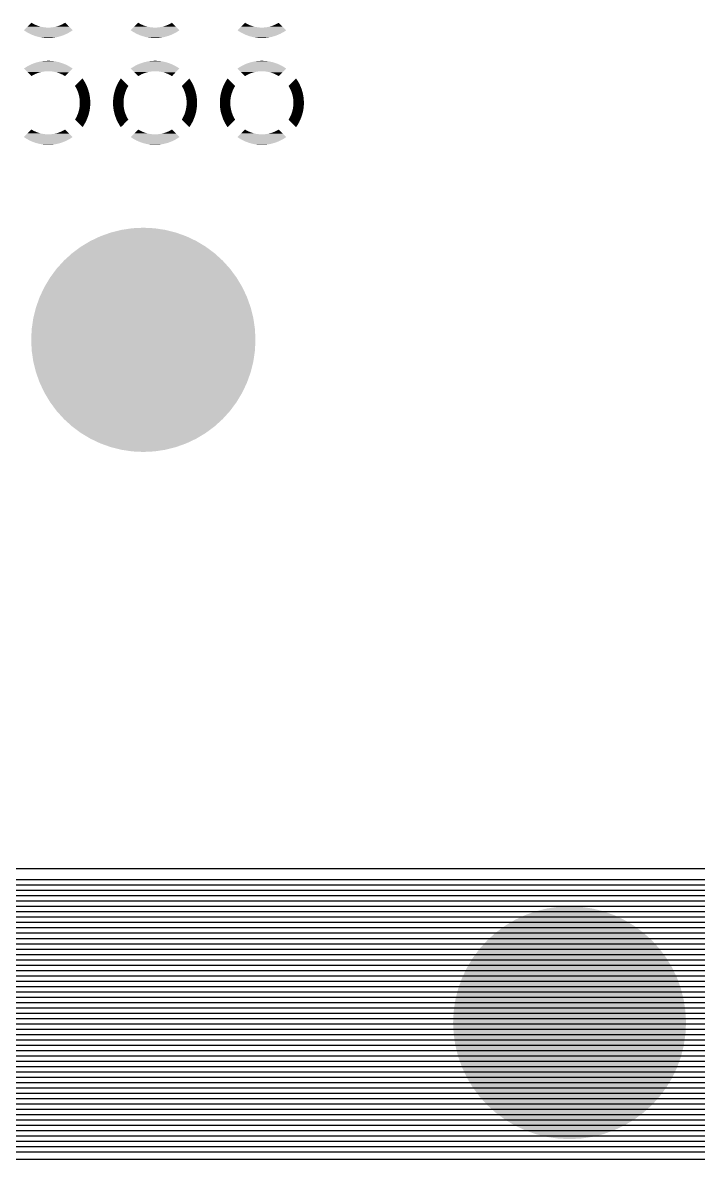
# Model space of a CAD drawing. Extents: x 295 to 953, y 10 to 290.
# Drawn here: x 777.61 to 793.68, y 96 to 123.04 of the extents above; entities that cross this region are included whole.
import ezdxf

# ---------------------------------------------------------------- set-up
doc = ezdxf.new("R2010")
doc.units = 0
doc.header["$LTSCALE"] = 5
doc.header["$MEASUREMENT"] = 0
doc.layers.get('0').update_dxf_attribs({"linetype": 'CONTINUOUS', "lineweight": 25})
doc.layers.add('DV-ABPB-A4_GND', color=1, linetype='CONTINUOUS')

msp = doc.modelspace()

# ---------------------------------------------------------------- linework, layer by layer
for points, const_width in [([(779.147, 115.495, 1), (781.814, 115.495, 1)], 2.667), ([(789.233, 99.251, 1), (792.002, 99.251, 1)], 2.77)]:
    msp.add_lwpolyline(points, format="xyb", close=True, dxfattribs=dict(const_width=const_width))
for points in [[(777.782, 123), (777.8, 123.018), (777.888, 123), (777.853, 123.018)], [(777.8, 123.018), (777.82, 123.038), (777.853, 123.018), (777.82, 123.038)], [(778.565, 123.007), (778.6, 123.026), (778.651, 123.007), (778.632, 123.026)], [(778.6, 123.026), (778.62, 123.038), (778.632, 123.026), (778.62, 123.038)], [(780.322, 123), (780.34, 123.018), (780.428, 123), (780.393, 123.018)], [(780.34, 123.018), (780.36, 123.038), (780.393, 123.018), (780.36, 123.038)], [(781.105, 123.007), (781.14, 123.026), (781.191, 123.007), (781.172, 123.026)], [(781.14, 123.026), (781.16, 123.038), (781.172, 123.026), (781.16, 123.038)], [(782.862, 123), (782.88, 123.018), (782.968, 123), (782.933, 123.018)], [(782.88, 123.018), (782.9, 123.038), (782.933, 123.018), (782.9, 123.038)], [(783.645, 123.007), (783.68, 123.026), (783.731, 123.007), (783.712, 123.026)], [(783.68, 123.026), (783.7, 123.038), (783.712, 123.026), (783.7, 123.038)], [(777.64, 122.859), (777.704, 122.923), (778.799, 122.859), (778.735, 122.923)], [(777.656, 122.848), (777.64, 122.859), (778.783, 122.848), (778.799, 122.859)], [(777.678, 122.833), (777.656, 122.848), (778.761, 122.833), (778.783, 122.848)], [(777.694, 122.823), (777.678, 122.833), (778.746, 122.823), (778.761, 122.833)], [(777.716, 122.81), (777.694, 122.823), (778.723, 122.81), (778.746, 122.823)], [(777.704, 122.923), (777.705, 122.923), (778.228, 122.923), (778.189, 122.923)], [(777.705, 122.923), (777.708, 122.926), (778.189, 122.923), (778.15, 122.926)], [(777.708, 122.926), (777.712, 122.931), (778.15, 122.926), (778.111, 122.931)], [(777.712, 122.931), (777.719, 122.937), (778.111, 122.931), (778.072, 122.937)], [(777.733, 122.801), (777.716, 122.81), (778.707, 122.801), (778.723, 122.81)], [(777.719, 122.937), (777.728, 122.946), (778.072, 122.937), (778.034, 122.946)], [(777.728, 122.946), (777.738, 122.957), (778.034, 122.946), (777.997, 122.957)], [(777.756, 122.788), (777.733, 122.801), (778.683, 122.788), (778.707, 122.801)], [(777.738, 122.957), (777.751, 122.969), (777.997, 122.957), (777.96, 122.969)], [(777.751, 122.969), (777.765, 122.984), (777.96, 122.969), (777.923, 122.984)], [(777.773, 122.779), (777.756, 122.788), (778.667, 122.779), (778.683, 122.788)], [(777.765, 122.984), (777.782, 123), (777.923, 122.984), (777.888, 123)], [(777.796, 122.768), (777.773, 122.779), (778.643, 122.768), (778.667, 122.779)], [(777.814, 122.76), (777.796, 122.768), (778.626, 122.76), (778.643, 122.768)], [(777.837, 122.75), (777.814, 122.76), (778.602, 122.75), (778.626, 122.76)], [(777.855, 122.743), (777.837, 122.75), (778.585, 122.743), (778.602, 122.75)], [(777.879, 122.734), (777.855, 122.743), (778.559, 122.734), (778.585, 122.743)], [(778.228, 122.923), (778.267, 122.924), (778.735, 122.923), (778.734, 122.924)], [(778.267, 122.924), (778.305, 122.928), (778.734, 122.924), (778.73, 122.928)], [(778.305, 122.928), (778.344, 122.933), (778.73, 122.928), (778.725, 122.933)], [(778.344, 122.933), (778.382, 122.941), (778.725, 122.933), (778.717, 122.941)], [(778.382, 122.941), (778.42, 122.95), (778.717, 122.941), (778.708, 122.95)], [(778.42, 122.95), (778.458, 122.961), (778.708, 122.95), (778.696, 122.961)], [(778.458, 122.961), (778.494, 122.975), (778.696, 122.961), (778.683, 122.975)], [(778.494, 122.975), (778.53, 122.99), (778.683, 122.975), (778.668, 122.99)], [(778.53, 122.99), (778.565, 123.007), (778.668, 122.99), (778.651, 123.007)], [(780.18, 122.859), (780.244, 122.923), (781.339, 122.859), (781.275, 122.923)], [(780.196, 122.848), (780.18, 122.859), (781.323, 122.848), (781.339, 122.859)], [(780.218, 122.833), (780.196, 122.848), (781.301, 122.833), (781.323, 122.848)], [(780.234, 122.823), (780.218, 122.833), (781.286, 122.823), (781.301, 122.833)], [(780.256, 122.81), (780.234, 122.823), (781.263, 122.81), (781.286, 122.823)], [(780.244, 122.923), (780.245, 122.923), (780.768, 122.923), (780.729, 122.923)], [(780.245, 122.923), (780.248, 122.926), (780.729, 122.923), (780.69, 122.926)], [(780.248, 122.926), (780.252, 122.931), (780.69, 122.926), (780.651, 122.931)], [(780.252, 122.931), (780.259, 122.937), (780.651, 122.931), (780.612, 122.937)], [(780.273, 122.801), (780.256, 122.81), (781.247, 122.801), (781.263, 122.81)], [(780.259, 122.937), (780.268, 122.946), (780.612, 122.937), (780.574, 122.946)], [(780.268, 122.946), (780.278, 122.957), (780.574, 122.946), (780.537, 122.957)], [(780.296, 122.788), (780.273, 122.801), (781.223, 122.788), (781.247, 122.801)], [(780.278, 122.957), (780.291, 122.969), (780.537, 122.957), (780.5, 122.969)], [(780.291, 122.969), (780.305, 122.984), (780.5, 122.969), (780.463, 122.984)], [(780.313, 122.779), (780.296, 122.788), (781.207, 122.779), (781.223, 122.788)], [(780.305, 122.984), (780.322, 123), (780.463, 122.984), (780.428, 123)], [(780.336, 122.768), (780.313, 122.779), (781.183, 122.768), (781.207, 122.779)], [(780.354, 122.76), (780.336, 122.768), (781.166, 122.76), (781.183, 122.768)], [(780.377, 122.75), (780.354, 122.76), (781.142, 122.75), (781.166, 122.76)], [(780.395, 122.743), (780.377, 122.75), (781.125, 122.743), (781.142, 122.75)], [(780.419, 122.734), (780.395, 122.743), (781.099, 122.734), (781.125, 122.743)], [(780.768, 122.923), (780.807, 122.924), (781.275, 122.923), (781.274, 122.924)], [(780.807, 122.924), (780.845, 122.928), (781.274, 122.924), (781.27, 122.928)], [(780.845, 122.928), (780.884, 122.933), (781.27, 122.928), (781.265, 122.933)], [(780.884, 122.933), (780.922, 122.941), (781.265, 122.933), (781.257, 122.941)], [(780.922, 122.941), (780.96, 122.95), (781.257, 122.941), (781.248, 122.95)], [(780.96, 122.95), (780.998, 122.961), (781.248, 122.95), (781.236, 122.961)], [(780.998, 122.961), (781.034, 122.975), (781.236, 122.961), (781.223, 122.975)], [(781.034, 122.975), (781.07, 122.99), (781.223, 122.975), (781.208, 122.99)], [(781.07, 122.99), (781.105, 123.007), (781.208, 122.99), (781.191, 123.007)], [(782.72, 122.859), (782.784, 122.923), (783.879, 122.859), (783.815, 122.923)], [(782.736, 122.848), (782.72, 122.859), (783.863, 122.848), (783.879, 122.859)], [(782.758, 122.833), (782.736, 122.848), (783.841, 122.833), (783.863, 122.848)], [(782.774, 122.823), (782.758, 122.833), (783.826, 122.823), (783.841, 122.833)], [(782.796, 122.81), (782.774, 122.823), (783.803, 122.81), (783.826, 122.823)], [(782.784, 122.923), (782.785, 122.923), (783.308, 122.923), (783.269, 122.923)], [(782.785, 122.923), (782.788, 122.926), (783.269, 122.923), (783.23, 122.926)], [(782.788, 122.926), (782.792, 122.931), (783.23, 122.926), (783.191, 122.931)], [(782.792, 122.931), (782.799, 122.937), (783.191, 122.931), (783.152, 122.937)], [(782.813, 122.801), (782.796, 122.81), (783.787, 122.801), (783.803, 122.81)], [(782.799, 122.937), (782.808, 122.946), (783.152, 122.937), (783.114, 122.946)], [(782.808, 122.946), (782.818, 122.957), (783.114, 122.946), (783.077, 122.957)], [(782.836, 122.788), (782.813, 122.801), (783.763, 122.788), (783.787, 122.801)], [(782.818, 122.957), (782.831, 122.969), (783.077, 122.957), (783.04, 122.969)], [(782.831, 122.969), (782.845, 122.984), (783.04, 122.969), (783.003, 122.984)], [(782.853, 122.779), (782.836, 122.788), (783.747, 122.779), (783.763, 122.788)], [(782.845, 122.984), (782.862, 123), (783.003, 122.984), (782.968, 123)], [(782.876, 122.768), (782.853, 122.779), (783.723, 122.768), (783.747, 122.779)], [(782.894, 122.76), (782.876, 122.768), (783.706, 122.76), (783.723, 122.768)], [(782.917, 122.75), (782.894, 122.76), (783.682, 122.75), (783.706, 122.76)], [(782.935, 122.743), (782.917, 122.75), (783.665, 122.743), (783.682, 122.75)], [(782.959, 122.734), (782.935, 122.743), (783.639, 122.734), (783.665, 122.743)], [(783.308, 122.923), (783.347, 122.924), (783.815, 122.923), (783.814, 122.924)], [(783.347, 122.924), (783.385, 122.928), (783.814, 122.924), (783.81, 122.928)], [(783.385, 122.928), (783.424, 122.933), (783.81, 122.928), (783.805, 122.933)], [(783.424, 122.933), (783.462, 122.941), (783.805, 122.933), (783.797, 122.941)], [(783.462, 122.941), (783.5, 122.95), (783.797, 122.941), (783.788, 122.95)], [(783.5, 122.95), (783.538, 122.961), (783.788, 122.95), (783.776, 122.961)], [(783.538, 122.961), (783.574, 122.975), (783.776, 122.961), (783.763, 122.975)], [(783.574, 122.975), (783.61, 122.99), (783.763, 122.975), (783.748, 122.99)], [(783.61, 122.99), (783.645, 123.007), (783.748, 122.99), (783.731, 123.007)], [(777.898, 122.727), (777.879, 122.734), (778.542, 122.727), (778.559, 122.734)], [(777.922, 122.719), (777.898, 122.727), (778.517, 122.719), (778.542, 122.727)], [(777.941, 122.714), (777.922, 122.719), (778.499, 122.714), (778.517, 122.719)], [(777.965, 122.707), (777.941, 122.714), (778.473, 122.707), (778.499, 122.714)], [(777.985, 122.702), (777.965, 122.707), (778.456, 122.702), (778.473, 122.707)], [(778.009, 122.696), (777.985, 122.702), (778.429, 122.696), (778.456, 122.702)], [(778.029, 122.692), (778.009, 122.696), (778.412, 122.692), (778.429, 122.696)], [(778.053, 122.688), (778.029, 122.692), (778.385, 122.688), (778.412, 122.692)], [(778.074, 122.685), (778.053, 122.688), (778.367, 122.685), (778.385, 122.688)], [(778.098, 122.681), (778.074, 122.685), (778.34, 122.681), (778.367, 122.685)], [(778.119, 122.679), (778.098, 122.681), (778.323, 122.679), (778.34, 122.681)], [(778.143, 122.677), (778.119, 122.679), (778.294, 122.677), (778.323, 122.679)], [(778.166, 122.676), (778.143, 122.677), (778.278, 122.676), (778.294, 122.677)], [(778.188, 122.674), (778.166, 122.676), (778.245, 122.674), (778.278, 122.676)], [(778.233, 122.674), (778.188, 122.674), (778.233, 122.674), (778.245, 122.674)], [(780.438, 122.727), (780.419, 122.734), (781.082, 122.727), (781.099, 122.734)], [(780.462, 122.719), (780.438, 122.727), (781.057, 122.719), (781.082, 122.727)], [(780.481, 122.714), (780.462, 122.719), (781.039, 122.714), (781.057, 122.719)], [(780.505, 122.707), (780.481, 122.714), (781.013, 122.707), (781.039, 122.714)], [(780.525, 122.702), (780.505, 122.707), (780.996, 122.702), (781.013, 122.707)], [(780.549, 122.696), (780.525, 122.702), (780.969, 122.696), (780.996, 122.702)], [(780.569, 122.692), (780.549, 122.696), (780.952, 122.692), (780.969, 122.696)], [(780.593, 122.688), (780.569, 122.692), (780.925, 122.688), (780.952, 122.692)], [(780.614, 122.685), (780.593, 122.688), (780.907, 122.685), (780.925, 122.688)], [(780.638, 122.681), (780.614, 122.685), (780.88, 122.681), (780.907, 122.685)], [(780.659, 122.679), (780.638, 122.681), (780.863, 122.679), (780.88, 122.681)], [(780.683, 122.677), (780.659, 122.679), (780.834, 122.677), (780.863, 122.679)], [(780.706, 122.676), (780.683, 122.677), (780.818, 122.676), (780.834, 122.677)], [(780.728, 122.674), (780.706, 122.676), (780.785, 122.674), (780.818, 122.676)], [(780.773, 122.674), (780.728, 122.674), (780.773, 122.674), (780.785, 122.674)], [(782.978, 122.727), (782.959, 122.734), (783.622, 122.727), (783.639, 122.734)], [(783.002, 122.719), (782.978, 122.727), (783.597, 122.719), (783.622, 122.727)], [(783.021, 122.714), (783.002, 122.719), (783.579, 122.714), (783.597, 122.719)], [(783.045, 122.707), (783.021, 122.714), (783.553, 122.707), (783.579, 122.714)], [(783.065, 122.702), (783.045, 122.707), (783.536, 122.702), (783.553, 122.707)], [(783.089, 122.696), (783.065, 122.702), (783.509, 122.696), (783.536, 122.702)], [(783.109, 122.692), (783.089, 122.696), (783.492, 122.692), (783.509, 122.696)], [(783.133, 122.688), (783.109, 122.692), (783.465, 122.688), (783.492, 122.692)], [(783.154, 122.685), (783.133, 122.688), (783.447, 122.685), (783.465, 122.688)], [(783.178, 122.681), (783.154, 122.685), (783.42, 122.681), (783.447, 122.685)], [(783.199, 122.679), (783.178, 122.681), (783.403, 122.679), (783.42, 122.681)], [(783.223, 122.677), (783.199, 122.679), (783.374, 122.677), (783.403, 122.679)], [(783.246, 122.676), (783.223, 122.677), (783.358, 122.676), (783.374, 122.677)], [(783.268, 122.674), (783.246, 122.676), (783.325, 122.674), (783.358, 122.676)], [(783.313, 122.674), (783.268, 122.674), (783.313, 122.674), (783.325, 122.674)], [(777.64, 121.948), (777.656, 121.959), (778.799, 121.948), (778.783, 121.959)], [(777.704, 121.884), (777.64, 121.948), (778.735, 121.884), (778.799, 121.948)], [(777.656, 121.959), (777.678, 121.973), (778.783, 121.959), (778.762, 121.973)], [(777.678, 121.973), (777.694, 121.983), (778.762, 121.973), (778.745, 121.983)], [(777.694, 121.983), (777.717, 121.997), (778.745, 121.983), (778.723, 121.997)], [(777.717, 121.997), (777.733, 122.006), (778.723, 121.997), (778.706, 122.006)], [(777.733, 122.006), (777.756, 122.019), (778.706, 122.006), (778.684, 122.019)], [(777.756, 122.019), (777.772, 122.027), (778.684, 122.019), (778.666, 122.027)], [(777.772, 122.027), (777.797, 122.039), (778.666, 122.027), (778.643, 122.039)], [(777.797, 122.039), (777.813, 122.046), (778.643, 122.039), (778.626, 122.046)], [(777.813, 122.046), (777.838, 122.057), (778.626, 122.046), (778.602, 122.057)], [(777.838, 122.057), (777.855, 122.064), (778.602, 122.057), (778.584, 122.064)], [(777.855, 122.064), (777.88, 122.073), (778.584, 122.064), (778.56, 122.073)], [(777.88, 122.073), (777.897, 122.079), (778.56, 122.073), (778.542, 122.079)], [(777.897, 122.079), (777.923, 122.087), (778.542, 122.079), (778.517, 122.087)], [(777.923, 122.087), (777.94, 122.093), (778.517, 122.087), (778.499, 122.093)], [(777.94, 122.093), (777.966, 122.1), (778.499, 122.093), (778.474, 122.1)], [(777.966, 122.1), (777.984, 122.104), (778.474, 122.1), (778.455, 122.104)], [(777.984, 122.104), (778.01, 122.11), (778.455, 122.104), (778.43, 122.11)], [(778.01, 122.11), (778.028, 122.114), (778.43, 122.11), (778.411, 122.114)], [(778.028, 122.114), (778.055, 122.119), (778.411, 122.114), (778.386, 122.119)], [(778.055, 122.119), (778.072, 122.122), (778.386, 122.119), (778.366, 122.122)], [(778.072, 122.122), (778.1, 122.125), (778.366, 122.122), (778.342, 122.125)], [(778.1, 122.125), (778.117, 122.127), (778.342, 122.125), (778.32, 122.127)], [(778.117, 122.127), (778.146, 122.13), (778.32, 122.127), (778.297, 122.13)], [(778.146, 122.13), (778.162, 122.131), (778.297, 122.13), (778.273, 122.131)], [(778.162, 122.131), (778.195, 122.132), (778.273, 122.131), (778.252, 122.132)], [(778.195, 122.132), (778.207, 122.133), (778.252, 122.132), (778.207, 122.133)], [(780.18, 121.948), (780.196, 121.959), (781.339, 121.948), (781.323, 121.959)], [(780.244, 121.884), (780.18, 121.948), (781.275, 121.884), (781.339, 121.948)], [(780.196, 121.959), (780.218, 121.973), (781.323, 121.959), (781.302, 121.973)], [(780.218, 121.973), (780.234, 121.983), (781.302, 121.973), (781.285, 121.983)], [(780.234, 121.983), (780.257, 121.997), (781.285, 121.983), (781.263, 121.997)], [(780.257, 121.997), (780.273, 122.006), (781.263, 121.997), (781.246, 122.006)], [(780.273, 122.006), (780.296, 122.019), (781.246, 122.006), (781.224, 122.019)], [(780.296, 122.019), (780.312, 122.027), (781.224, 122.019), (781.206, 122.027)], [(780.312, 122.027), (780.337, 122.039), (781.206, 122.027), (781.183, 122.039)], [(780.337, 122.039), (780.353, 122.046), (781.183, 122.039), (781.166, 122.046)], [(780.353, 122.046), (780.378, 122.057), (781.166, 122.046), (781.142, 122.057)], [(780.378, 122.057), (780.395, 122.064), (781.142, 122.057), (781.124, 122.064)], [(780.395, 122.064), (780.42, 122.073), (781.124, 122.064), (781.1, 122.073)], [(780.42, 122.073), (780.437, 122.079), (781.1, 122.073), (781.082, 122.079)], [(780.437, 122.079), (780.463, 122.087), (781.082, 122.079), (781.057, 122.087)], [(780.463, 122.087), (780.48, 122.093), (781.057, 122.087), (781.039, 122.093)], [(780.48, 122.093), (780.506, 122.1), (781.039, 122.093), (781.014, 122.1)], [(780.506, 122.1), (780.524, 122.104), (781.014, 122.1), (780.995, 122.104)], [(780.524, 122.104), (780.55, 122.11), (780.995, 122.104), (780.97, 122.11)], [(780.55, 122.11), (780.568, 122.114), (780.97, 122.11), (780.951, 122.114)], [(780.568, 122.114), (780.595, 122.119), (780.951, 122.114), (780.926, 122.119)], [(780.595, 122.119), (780.612, 122.122), (780.926, 122.119), (780.906, 122.122)], [(780.612, 122.122), (780.64, 122.125), (780.906, 122.122), (780.882, 122.125)], [(780.64, 122.125), (780.657, 122.127), (780.882, 122.125), (780.86, 122.127)], [(780.657, 122.127), (780.686, 122.13), (780.86, 122.127), (780.837, 122.13)], [(780.686, 122.13), (780.702, 122.131), (780.837, 122.13), (780.813, 122.131)], [(780.702, 122.131), (780.735, 122.132), (780.813, 122.131), (780.792, 122.132)], [(780.735, 122.132), (780.747, 122.133), (780.792, 122.132), (780.747, 122.133)], [(782.72, 121.948), (782.736, 121.959), (783.879, 121.948), (783.863, 121.959)], [(782.784, 121.884), (782.72, 121.948), (783.815, 121.884), (783.879, 121.948)], [(782.736, 121.959), (782.758, 121.973), (783.863, 121.959), (783.842, 121.973)], [(782.758, 121.973), (782.774, 121.983), (783.842, 121.973), (783.825, 121.983)], [(782.774, 121.983), (782.797, 121.997), (783.825, 121.983), (783.803, 121.997)], [(782.797, 121.997), (782.813, 122.006), (783.803, 121.997), (783.786, 122.006)], [(782.813, 122.006), (782.836, 122.019), (783.786, 122.006), (783.764, 122.019)], [(782.836, 122.019), (782.852, 122.027), (783.764, 122.019), (783.746, 122.027)], [(782.852, 122.027), (782.877, 122.039), (783.746, 122.027), (783.723, 122.039)], [(782.877, 122.039), (782.893, 122.046), (783.723, 122.039), (783.706, 122.046)], [(782.893, 122.046), (782.918, 122.057), (783.706, 122.046), (783.682, 122.057)], [(782.918, 122.057), (782.935, 122.064), (783.682, 122.057), (783.664, 122.064)], [(782.935, 122.064), (782.96, 122.073), (783.664, 122.064), (783.64, 122.073)], [(782.96, 122.073), (782.977, 122.079), (783.64, 122.073), (783.622, 122.079)], [(782.977, 122.079), (783.003, 122.087), (783.622, 122.079), (783.597, 122.087)], [(783.003, 122.087), (783.02, 122.093), (783.597, 122.087), (783.579, 122.093)], [(783.02, 122.093), (783.046, 122.1), (783.579, 122.093), (783.554, 122.1)], [(783.046, 122.1), (783.064, 122.104), (783.554, 122.1), (783.535, 122.104)], [(783.064, 122.104), (783.09, 122.11), (783.535, 122.104), (783.51, 122.11)], [(783.09, 122.11), (783.108, 122.114), (783.51, 122.11), (783.491, 122.114)], [(783.108, 122.114), (783.135, 122.119), (783.491, 122.114), (783.466, 122.119)], [(783.135, 122.119), (783.152, 122.122), (783.466, 122.119), (783.446, 122.122)], [(783.152, 122.122), (783.18, 122.125), (783.446, 122.122), (783.422, 122.125)], [(783.18, 122.125), (783.197, 122.127), (783.422, 122.125), (783.4, 122.127)], [(783.197, 122.127), (783.226, 122.13), (783.4, 122.127), (783.377, 122.13)], [(783.226, 122.13), (783.242, 122.131), (783.377, 122.13), (783.353, 122.131)], [(783.242, 122.131), (783.275, 122.132), (783.353, 122.131), (783.332, 122.132)], [(783.275, 122.132), (783.287, 122.133), (783.332, 122.132), (783.287, 122.133)], [(777.706, 121.882), (777.704, 121.884), (778.173, 121.882), (778.212, 121.884)], [(777.709, 121.879), (777.706, 121.882), (778.134, 121.879), (778.173, 121.882)], [(777.715, 121.873), (777.709, 121.879), (778.095, 121.873), (778.134, 121.879)], [(777.722, 121.866), (777.715, 121.873), (778.057, 121.866), (778.095, 121.873)], [(777.732, 121.857), (777.722, 121.866), (778.019, 121.857), (778.057, 121.866)], [(777.743, 121.845), (777.732, 121.857), (777.982, 121.845), (778.019, 121.857)], [(777.756, 121.832), (777.743, 121.845), (777.945, 121.832), (777.982, 121.845)], [(777.772, 121.817), (777.756, 121.832), (777.909, 121.817), (777.945, 121.832)], [(777.789, 121.799), (777.772, 121.817), (777.874, 121.799), (777.909, 121.817)], [(777.808, 121.781), (777.789, 121.799), (777.84, 121.781), (777.874, 121.799)], [(777.82, 121.768), (777.808, 121.781), (777.82, 121.768), (777.84, 121.781)], [(778.251, 121.883), (778.212, 121.884), (778.734, 121.883), (778.735, 121.884)], [(778.29, 121.881), (778.251, 121.883), (778.732, 121.881), (778.734, 121.883)], [(778.329, 121.876), (778.29, 121.881), (778.727, 121.876), (778.732, 121.881)], [(778.367, 121.869), (778.329, 121.876), (778.72, 121.869), (778.727, 121.876)], [(778.405, 121.861), (778.367, 121.869), (778.712, 121.861), (778.72, 121.869)], [(778.443, 121.85), (778.405, 121.861), (778.701, 121.85), (778.712, 121.861)], [(778.48, 121.837), (778.443, 121.85), (778.689, 121.837), (778.701, 121.85)], [(778.516, 121.823), (778.48, 121.837), (778.674, 121.823), (778.689, 121.837)], [(778.551, 121.807), (778.516, 121.823), (778.658, 121.807), (778.674, 121.823)], [(778.586, 121.788), (778.551, 121.807), (778.64, 121.788), (778.658, 121.807)], [(778.62, 121.768), (778.586, 121.788), (778.62, 121.768), (778.64, 121.788)], [(778.97, 121.648), (779.008, 121.686), (779.076, 121.648), (779.052, 121.686)], [(779.008, 121.686), (779.034, 121.713), (779.052, 121.686), (779.034, 121.713)], [(779.896, 121.637), (779.92, 121.675), (780.021, 121.637), (779.982, 121.675)], [(779.92, 121.675), (779.945, 121.713), (779.982, 121.675), (779.945, 121.713)], [(780.246, 121.882), (780.244, 121.884), (780.713, 121.882), (780.752, 121.884)], [(780.249, 121.879), (780.246, 121.882), (780.674, 121.879), (780.713, 121.882)], [(780.255, 121.873), (780.249, 121.879), (780.635, 121.873), (780.674, 121.879)], [(780.262, 121.866), (780.255, 121.873), (780.597, 121.866), (780.635, 121.873)], [(780.272, 121.857), (780.262, 121.866), (780.559, 121.857), (780.597, 121.866)], [(780.283, 121.845), (780.272, 121.857), (780.522, 121.845), (780.559, 121.857)], [(780.296, 121.832), (780.283, 121.845), (780.485, 121.832), (780.522, 121.845)], [(780.312, 121.817), (780.296, 121.832), (780.449, 121.817), (780.485, 121.832)], [(780.329, 121.799), (780.312, 121.817), (780.414, 121.799), (780.449, 121.817)], [(780.348, 121.781), (780.329, 121.799), (780.38, 121.781), (780.414, 121.799)], [(780.36, 121.768), (780.348, 121.781), (780.36, 121.768), (780.38, 121.781)], [(780.791, 121.883), (780.752, 121.884), (781.274, 121.883), (781.275, 121.884)], [(780.83, 121.881), (780.791, 121.883), (781.272, 121.881), (781.274, 121.883)], [(780.869, 121.876), (780.83, 121.881), (781.267, 121.876), (781.272, 121.881)], [(780.907, 121.869), (780.869, 121.876), (781.26, 121.869), (781.267, 121.876)], [(780.945, 121.861), (780.907, 121.869), (781.252, 121.861), (781.26, 121.869)], [(780.983, 121.85), (780.945, 121.861), (781.241, 121.85), (781.252, 121.861)], [(781.02, 121.837), (780.983, 121.85), (781.229, 121.837), (781.241, 121.85)], [(781.056, 121.823), (781.02, 121.837), (781.214, 121.823), (781.229, 121.837)], [(781.091, 121.807), (781.056, 121.823), (781.198, 121.807), (781.214, 121.823)], [(781.126, 121.788), (781.091, 121.807), (781.18, 121.788), (781.198, 121.807)], [(781.16, 121.768), (781.126, 121.788), (781.16, 121.768), (781.18, 121.788)], [(781.51, 121.648), (781.548, 121.686), (781.616, 121.648), (781.592, 121.686)], [(781.548, 121.686), (781.574, 121.713), (781.592, 121.686), (781.574, 121.713)], [(782.436, 121.637), (782.46, 121.675), (782.561, 121.637), (782.522, 121.675)], [(782.46, 121.675), (782.485, 121.713), (782.522, 121.675), (782.485, 121.713)], [(782.786, 121.882), (782.784, 121.884), (783.253, 121.882), (783.292, 121.884)], [(782.789, 121.879), (782.786, 121.882), (783.214, 121.879), (783.253, 121.882)], [(782.795, 121.873), (782.789, 121.879), (783.175, 121.873), (783.214, 121.879)], [(782.802, 121.866), (782.795, 121.873), (783.137, 121.866), (783.175, 121.873)], [(782.812, 121.857), (782.802, 121.866), (783.099, 121.857), (783.137, 121.866)], [(782.823, 121.845), (782.812, 121.857), (783.062, 121.845), (783.099, 121.857)], [(782.836, 121.832), (782.823, 121.845), (783.025, 121.832), (783.062, 121.845)], [(782.852, 121.817), (782.836, 121.832), (782.989, 121.817), (783.025, 121.832)], [(782.869, 121.799), (782.852, 121.817), (782.954, 121.799), (782.989, 121.817)], [(782.888, 121.781), (782.869, 121.799), (782.92, 121.781), (782.954, 121.799)], [(782.9, 121.768), (782.888, 121.781), (782.9, 121.768), (782.92, 121.781)], [(783.331, 121.883), (783.292, 121.884), (783.814, 121.883), (783.815, 121.884)], [(783.37, 121.881), (783.331, 121.883), (783.812, 121.881), (783.814, 121.883)], [(783.409, 121.876), (783.37, 121.881), (783.807, 121.876), (783.812, 121.881)], [(783.447, 121.869), (783.409, 121.876), (783.8, 121.869), (783.807, 121.876)], [(783.485, 121.861), (783.447, 121.869), (783.792, 121.861), (783.8, 121.869)], [(783.523, 121.85), (783.485, 121.861), (783.781, 121.85), (783.792, 121.861)], [(783.56, 121.837), (783.523, 121.85), (783.769, 121.837), (783.781, 121.85)], [(783.596, 121.823), (783.56, 121.837), (783.754, 121.823), (783.769, 121.837)], [(783.631, 121.807), (783.596, 121.823), (783.738, 121.807), (783.754, 121.823)], [(783.666, 121.788), (783.631, 121.807), (783.72, 121.788), (783.738, 121.807)], [(783.7, 121.768), (783.666, 121.788), (783.7, 121.768), (783.72, 121.788)], [(784.05, 121.648), (784.088, 121.686), (784.156, 121.648), (784.132, 121.686)], [(784.088, 121.686), (784.114, 121.713), (784.132, 121.686), (784.114, 121.713)], [(778.855, 121.533), (778.891, 121.569), (779.136, 121.533), (779.119, 121.569)], [(778.858, 121.528), (778.855, 121.533), (779.138, 121.528), (779.136, 121.533)], [(778.871, 121.506), (778.858, 121.528), (779.147, 121.506), (779.138, 121.528)], [(778.882, 121.486), (778.871, 121.506), (779.155, 121.486), (779.147, 121.506)], [(778.889, 121.472), (778.882, 121.486), (779.16, 121.472), (779.155, 121.486)], [(778.903, 121.444), (778.889, 121.472), (779.17, 121.444), (779.16, 121.472)], [(778.891, 121.569), (778.931, 121.609), (779.119, 121.569), (779.099, 121.609)], [(778.906, 121.437), (778.903, 121.444), (779.172, 121.437), (779.17, 121.444)], [(778.921, 121.401), (778.906, 121.437), (779.183, 121.401), (779.172, 121.437)], [(778.921, 121.4), (778.921, 121.401), (779.183, 121.4), (779.183, 121.401)], [(778.934, 121.364), (778.921, 121.4), (779.192, 121.364), (779.183, 121.4)], [(778.931, 121.609), (778.97, 121.648), (779.099, 121.609), (779.076, 121.648)], [(779.793, 121.388), (779.795, 121.393), (780.054, 121.388), (780.056, 121.393)], [(779.795, 121.393), (779.805, 121.43), (780.056, 121.393), (780.07, 121.43)], [(779.805, 121.43), (779.806, 121.431), (780.07, 121.43), (780.071, 121.431)], [(779.806, 121.431), (779.817, 121.465), (780.071, 121.431), (780.086, 121.465)], [(779.817, 121.465), (779.82, 121.474), (780.086, 121.465), (780.091, 121.474)], [(779.82, 121.474), (779.83, 121.5), (780.091, 121.474), (780.105, 121.5)], [(779.83, 121.5), (779.836, 121.516), (780.105, 121.5), (780.114, 121.516)], [(779.836, 121.516), (779.844, 121.533), (780.114, 121.516), (780.125, 121.533)], [(779.844, 121.533), (779.854, 121.557), (780.125, 121.533), (780.101, 121.557)], [(779.854, 121.557), (779.874, 121.597), (780.101, 121.557), (780.06, 121.597)], [(779.874, 121.597), (779.896, 121.637), (780.06, 121.597), (780.021, 121.637)], [(781.395, 121.533), (781.431, 121.569), (781.676, 121.533), (781.659, 121.569)], [(781.398, 121.528), (781.395, 121.533), (781.678, 121.528), (781.676, 121.533)], [(781.411, 121.506), (781.398, 121.528), (781.687, 121.506), (781.678, 121.528)], [(781.422, 121.486), (781.411, 121.506), (781.695, 121.486), (781.687, 121.506)], [(781.429, 121.472), (781.422, 121.486), (781.7, 121.472), (781.695, 121.486)], [(781.443, 121.444), (781.429, 121.472), (781.71, 121.444), (781.7, 121.472)], [(781.431, 121.569), (781.471, 121.609), (781.659, 121.569), (781.639, 121.609)], [(781.446, 121.437), (781.443, 121.444), (781.712, 121.437), (781.71, 121.444)], [(781.461, 121.401), (781.446, 121.437), (781.723, 121.401), (781.712, 121.437)], [(781.461, 121.4), (781.461, 121.401), (781.723, 121.4), (781.723, 121.401)], [(781.474, 121.364), (781.461, 121.4), (781.732, 121.364), (781.723, 121.4)], [(781.471, 121.609), (781.51, 121.648), (781.639, 121.609), (781.616, 121.648)], [(782.333, 121.388), (782.335, 121.393), (782.594, 121.388), (782.596, 121.393)], [(782.335, 121.393), (782.345, 121.43), (782.596, 121.393), (782.61, 121.43)], [(782.345, 121.43), (782.346, 121.431), (782.61, 121.43), (782.611, 121.431)], [(782.346, 121.431), (782.357, 121.465), (782.611, 121.431), (782.626, 121.465)], [(782.357, 121.465), (782.36, 121.474), (782.626, 121.465), (782.631, 121.474)], [(782.36, 121.474), (782.37, 121.5), (782.631, 121.474), (782.645, 121.5)], [(782.37, 121.5), (782.376, 121.516), (782.645, 121.5), (782.654, 121.516)], [(782.376, 121.516), (782.384, 121.533), (782.654, 121.516), (782.665, 121.533)], [(782.384, 121.533), (782.394, 121.557), (782.665, 121.533), (782.641, 121.557)], [(782.394, 121.557), (782.414, 121.597), (782.641, 121.557), (782.6, 121.597)], [(782.414, 121.597), (782.436, 121.637), (782.6, 121.597), (782.561, 121.637)], [(783.935, 121.533), (783.971, 121.569), (784.216, 121.533), (784.199, 121.569)], [(783.938, 121.528), (783.935, 121.533), (784.218, 121.528), (784.216, 121.533)], [(783.951, 121.506), (783.938, 121.528), (784.227, 121.506), (784.218, 121.528)], [(783.962, 121.486), (783.951, 121.506), (784.235, 121.486), (784.227, 121.506)], [(783.969, 121.472), (783.962, 121.486), (784.24, 121.472), (784.235, 121.486)], [(783.983, 121.444), (783.969, 121.472), (784.25, 121.444), (784.24, 121.472)], [(783.971, 121.569), (784.011, 121.609), (784.199, 121.569), (784.179, 121.609)], [(783.986, 121.437), (783.983, 121.444), (784.252, 121.437), (784.25, 121.444)], [(784.001, 121.401), (783.986, 121.437), (784.263, 121.401), (784.252, 121.437)], [(784.001, 121.4), (784.001, 121.401), (784.263, 121.4), (784.263, 121.401)], [(784.014, 121.364), (784.001, 121.4), (784.272, 121.364), (784.263, 121.4)], [(784.011, 121.609), (784.05, 121.648), (784.179, 121.609), (784.156, 121.648)], [(778.936, 121.357), (778.934, 121.364), (779.194, 121.357), (779.192, 121.364)], [(778.945, 121.326), (778.936, 121.357), (779.2, 121.326), (779.194, 121.357)], [(778.948, 121.313), (778.945, 121.326), (779.203, 121.313), (779.2, 121.326)], [(778.954, 121.288), (778.948, 121.313), (779.207, 121.288), (779.203, 121.313)], [(778.958, 121.268), (778.954, 121.288), (779.21, 121.268), (779.207, 121.288)], [(778.961, 121.25), (778.958, 121.268), (779.212, 121.25), (779.21, 121.268)], [(778.965, 121.223), (778.961, 121.25), (779.215, 121.223), (779.212, 121.25)], [(778.966, 121.211), (778.965, 121.223), (779.216, 121.211), (779.215, 121.223)], [(778.969, 121.178), (778.966, 121.211), (779.218, 121.178), (779.216, 121.211)], [(778.969, 121.172), (778.969, 121.178), (779.218, 121.172), (779.218, 121.178)], [(778.97, 121.133), (778.969, 121.172), (779.219, 121.133), (779.218, 121.172)], [(778.97, 121.102), (778.97, 121.133), (779.219, 121.102), (779.219, 121.133)], [(779.76, 121.133), (779.761, 121.164), (780.009, 121.133), (780.01, 121.164)], [(779.761, 121.094), (779.76, 121.133), (780.01, 121.094), (780.009, 121.133)], [(779.761, 121.165), (779.763, 121.203), (780.01, 121.165), (780.012, 121.203)], [(779.761, 121.164), (779.761, 121.165), (780.01, 121.164), (780.01, 121.165)], [(779.763, 121.21), (779.766, 121.242), (780.013, 121.21), (780.017, 121.242)], [(779.763, 121.203), (779.763, 121.21), (780.012, 121.203), (780.013, 121.21)], [(779.766, 121.242), (779.768, 121.255), (780.017, 121.242), (780.019, 121.255)], [(779.768, 121.255), (779.771, 121.281), (780.019, 121.255), (780.024, 121.281)], [(779.771, 121.281), (779.774, 121.3), (780.024, 121.281), (780.028, 121.3)], [(779.774, 121.3), (779.778, 121.319), (780.028, 121.3), (780.032, 121.319)], [(779.778, 121.319), (779.783, 121.344), (780.032, 121.319), (780.04, 121.344)], [(779.783, 121.344), (779.786, 121.356), (780.04, 121.344), (780.043, 121.356)], [(779.786, 121.356), (779.793, 121.388), (780.043, 121.356), (780.054, 121.388)], [(781.476, 121.357), (781.474, 121.364), (781.734, 121.357), (781.732, 121.364)], [(781.485, 121.326), (781.476, 121.357), (781.74, 121.326), (781.734, 121.357)], [(781.488, 121.313), (781.485, 121.326), (781.743, 121.313), (781.74, 121.326)], [(781.494, 121.288), (781.488, 121.313), (781.747, 121.288), (781.743, 121.313)], [(781.498, 121.268), (781.494, 121.288), (781.75, 121.268), (781.747, 121.288)], [(781.501, 121.25), (781.498, 121.268), (781.752, 121.25), (781.75, 121.268)], [(781.505, 121.223), (781.501, 121.25), (781.755, 121.223), (781.752, 121.25)], [(781.506, 121.211), (781.505, 121.223), (781.756, 121.211), (781.755, 121.223)], [(781.509, 121.178), (781.506, 121.211), (781.758, 121.178), (781.756, 121.211)], [(781.509, 121.172), (781.509, 121.178), (781.758, 121.172), (781.758, 121.178)], [(781.51, 121.133), (781.509, 121.172), (781.759, 121.133), (781.758, 121.172)], [(781.51, 121.102), (781.51, 121.133), (781.759, 121.102), (781.759, 121.133)], [(782.3, 121.133), (782.301, 121.164), (782.549, 121.133), (782.55, 121.164)], [(782.301, 121.094), (782.3, 121.133), (782.55, 121.094), (782.549, 121.133)], [(782.301, 121.165), (782.303, 121.203), (782.55, 121.165), (782.552, 121.203)], [(782.301, 121.164), (782.301, 121.165), (782.55, 121.164), (782.55, 121.165)], [(782.303, 121.21), (782.306, 121.242), (782.553, 121.21), (782.557, 121.242)], [(782.303, 121.203), (782.303, 121.21), (782.552, 121.203), (782.553, 121.21)], [(782.306, 121.242), (782.308, 121.255), (782.557, 121.242), (782.559, 121.255)], [(782.308, 121.255), (782.311, 121.281), (782.559, 121.255), (782.564, 121.281)], [(782.311, 121.281), (782.314, 121.3), (782.564, 121.281), (782.568, 121.3)], [(782.314, 121.3), (782.318, 121.319), (782.568, 121.3), (782.572, 121.319)], [(782.318, 121.319), (782.323, 121.344), (782.572, 121.319), (782.58, 121.344)], [(782.323, 121.344), (782.326, 121.356), (782.58, 121.344), (782.583, 121.356)], [(782.326, 121.356), (782.333, 121.388), (782.583, 121.356), (782.594, 121.388)], [(784.016, 121.357), (784.014, 121.364), (784.274, 121.357), (784.272, 121.364)], [(784.025, 121.326), (784.016, 121.357), (784.28, 121.326), (784.274, 121.357)], [(784.028, 121.313), (784.025, 121.326), (784.283, 121.313), (784.28, 121.326)], [(784.034, 121.288), (784.028, 121.313), (784.287, 121.288), (784.283, 121.313)], [(784.038, 121.268), (784.034, 121.288), (784.29, 121.268), (784.287, 121.288)], [(784.041, 121.25), (784.038, 121.268), (784.292, 121.25), (784.29, 121.268)], [(784.045, 121.223), (784.041, 121.25), (784.295, 121.223), (784.292, 121.25)], [(784.046, 121.211), (784.045, 121.223), (784.296, 121.211), (784.295, 121.223)], [(784.049, 121.178), (784.046, 121.211), (784.298, 121.178), (784.296, 121.211)], [(784.049, 121.172), (784.049, 121.178), (784.298, 121.172), (784.298, 121.178)], [(784.05, 121.133), (784.049, 121.172), (784.299, 121.133), (784.298, 121.172)], [(784.05, 121.102), (784.05, 121.133), (784.299, 121.102), (784.299, 121.133)], [(778.909, 120.837), (778.924, 120.873), (779.174, 120.837), (779.185, 120.873)], [(778.924, 120.873), (778.926, 120.879), (779.185, 120.873), (779.186, 120.879)], [(778.926, 120.879), (778.936, 120.91), (779.186, 120.879), (779.194, 120.91)], [(778.936, 120.91), (778.94, 120.923), (779.194, 120.91), (779.197, 120.923)], [(778.94, 120.923), (778.947, 120.948), (779.197, 120.923), (779.202, 120.948)], [(778.947, 120.948), (778.951, 120.967), (779.202, 120.948), (779.205, 120.967)], [(778.951, 120.967), (778.956, 120.986), (779.205, 120.967), (779.208, 120.986)], [(778.956, 120.986), (778.96, 121.011), (779.208, 120.986), (779.212, 121.011)], [(778.96, 121.011), (778.962, 121.024), (779.212, 121.011), (779.213, 121.024)], [(778.962, 121.024), (778.966, 121.056), (779.213, 121.024), (779.216, 121.056)], [(778.966, 121.056), (778.967, 121.063), (779.216, 121.056), (779.217, 121.063)], [(778.967, 121.063), (778.97, 121.101), (779.217, 121.063), (779.219, 121.101)], [(778.97, 121.101), (778.97, 121.102), (779.219, 121.101), (779.219, 121.102)], [(779.761, 121.088), (779.761, 121.094), (780.011, 121.088), (780.01, 121.094)], [(779.763, 121.055), (779.761, 121.088), (780.013, 121.055), (780.011, 121.088)], [(779.764, 121.043), (779.763, 121.055), (780.015, 121.043), (780.013, 121.055)], [(779.767, 121.017), (779.764, 121.043), (780.018, 121.017), (780.015, 121.043)], [(779.769, 120.999), (779.767, 121.017), (780.022, 120.999), (780.018, 121.017)], [(779.773, 120.978), (779.769, 120.999), (780.025, 120.978), (780.022, 120.999)], [(779.776, 120.954), (779.773, 120.978), (780.031, 120.954), (780.025, 120.978)], [(779.779, 120.94), (779.776, 120.954), (780.034, 120.94), (780.031, 120.954)], [(779.785, 120.91), (779.779, 120.94), (780.043, 120.91), (780.034, 120.94)], [(779.787, 120.903), (779.785, 120.91), (780.045, 120.903), (780.043, 120.91)], [(779.797, 120.866), (779.787, 120.903), (780.058, 120.866), (780.045, 120.903)], [(779.808, 120.83), (779.797, 120.866), (780.073, 120.83), (780.058, 120.866)], [(781.449, 120.837), (781.464, 120.873), (781.714, 120.837), (781.725, 120.873)], [(781.464, 120.873), (781.466, 120.879), (781.725, 120.873), (781.726, 120.879)], [(781.466, 120.879), (781.476, 120.91), (781.726, 120.879), (781.734, 120.91)], [(781.476, 120.91), (781.48, 120.923), (781.734, 120.91), (781.737, 120.923)], [(781.48, 120.923), (781.487, 120.948), (781.737, 120.923), (781.742, 120.948)], [(781.487, 120.948), (781.491, 120.967), (781.742, 120.948), (781.745, 120.967)], [(781.491, 120.967), (781.496, 120.986), (781.745, 120.967), (781.748, 120.986)], [(781.496, 120.986), (781.5, 121.011), (781.748, 120.986), (781.752, 121.011)], [(781.5, 121.011), (781.502, 121.024), (781.752, 121.011), (781.753, 121.024)], [(781.502, 121.024), (781.506, 121.056), (781.753, 121.024), (781.756, 121.056)], [(781.506, 121.056), (781.507, 121.063), (781.756, 121.056), (781.757, 121.063)], [(781.507, 121.063), (781.51, 121.101), (781.757, 121.063), (781.759, 121.101)], [(781.51, 121.101), (781.51, 121.102), (781.759, 121.101), (781.759, 121.102)], [(782.301, 121.088), (782.301, 121.094), (782.551, 121.088), (782.55, 121.094)], [(782.303, 121.055), (782.301, 121.088), (782.553, 121.055), (782.551, 121.088)], [(782.304, 121.043), (782.303, 121.055), (782.555, 121.043), (782.553, 121.055)], [(782.307, 121.017), (782.304, 121.043), (782.558, 121.017), (782.555, 121.043)], [(782.309, 120.999), (782.307, 121.017), (782.562, 120.999), (782.558, 121.017)], [(782.313, 120.978), (782.309, 120.999), (782.565, 120.978), (782.562, 120.999)], [(782.316, 120.954), (782.313, 120.978), (782.571, 120.954), (782.565, 120.978)], [(782.319, 120.94), (782.316, 120.954), (782.574, 120.94), (782.571, 120.954)], [(782.325, 120.91), (782.319, 120.94), (782.583, 120.91), (782.574, 120.94)], [(782.327, 120.903), (782.325, 120.91), (782.585, 120.903), (782.583, 120.91)], [(782.337, 120.866), (782.327, 120.903), (782.598, 120.866), (782.585, 120.903)], [(782.348, 120.83), (782.337, 120.866), (782.613, 120.83), (782.598, 120.866)], [(783.989, 120.837), (784.004, 120.873), (784.254, 120.837), (784.265, 120.873)], [(784.004, 120.873), (784.006, 120.879), (784.265, 120.873), (784.266, 120.879)], [(784.006, 120.879), (784.016, 120.91), (784.266, 120.879), (784.274, 120.91)], [(784.016, 120.91), (784.02, 120.923), (784.274, 120.91), (784.277, 120.923)], [(784.02, 120.923), (784.027, 120.948), (784.277, 120.923), (784.282, 120.948)], [(784.027, 120.948), (784.031, 120.967), (784.282, 120.948), (784.285, 120.967)], [(784.031, 120.967), (784.036, 120.986), (784.285, 120.967), (784.288, 120.986)], [(784.036, 120.986), (784.04, 121.011), (784.288, 120.986), (784.292, 121.011)], [(784.04, 121.011), (784.042, 121.024), (784.292, 121.011), (784.293, 121.024)], [(784.042, 121.024), (784.046, 121.056), (784.293, 121.024), (784.296, 121.056)], [(784.046, 121.056), (784.047, 121.063), (784.296, 121.056), (784.297, 121.063)], [(784.047, 121.063), (784.05, 121.101), (784.297, 121.063), (784.299, 121.101)], [(784.05, 121.101), (784.05, 121.102), (784.299, 121.101), (784.299, 121.102)], [(778.855, 120.733), (778.865, 120.751), (779.135, 120.733), (779.143, 120.751)], [(778.879, 120.71), (778.855, 120.733), (779.125, 120.71), (779.135, 120.733)], [(778.865, 120.751), (778.875, 120.767), (779.143, 120.751), (779.149, 120.767)], [(778.875, 120.767), (778.888, 120.793), (779.149, 120.767), (779.159, 120.793)], [(778.919, 120.669), (778.879, 120.71), (779.105, 120.669), (779.125, 120.71)], [(778.888, 120.793), (778.893, 120.802), (779.159, 120.793), (779.162, 120.802)], [(778.893, 120.802), (778.909, 120.836), (779.162, 120.802), (779.174, 120.836)], [(778.909, 120.836), (778.909, 120.837), (779.174, 120.836), (779.174, 120.837)], [(778.959, 120.63), (778.919, 120.669), (779.083, 120.63), (779.105, 120.669)], [(778.997, 120.591), (778.959, 120.63), (779.06, 120.591), (779.083, 120.63)], [(779.034, 120.554), (778.997, 120.591), (779.034, 120.554), (779.06, 120.591)], [(779.81, 120.823), (779.808, 120.83), (780.076, 120.823), (780.073, 120.83)], [(779.82, 120.795), (779.81, 120.823), (780.09, 120.795), (780.076, 120.823)], [(779.825, 120.781), (779.82, 120.795), (780.097, 120.781), (780.09, 120.795)], [(779.833, 120.76), (779.825, 120.781), (780.108, 120.76), (780.097, 120.781)], [(779.841, 120.739), (779.833, 120.76), (780.121, 120.739), (780.108, 120.76)], [(779.844, 120.733), (779.841, 120.739), (780.125, 120.733), (780.121, 120.739)], [(779.86, 120.698), (779.844, 120.733), (780.089, 120.698), (780.125, 120.733)], [(779.881, 120.658), (779.86, 120.698), (780.049, 120.658), (780.089, 120.698)], [(779.903, 120.618), (779.881, 120.658), (780.01, 120.618), (780.049, 120.658)], [(779.927, 120.58), (779.903, 120.618), (779.972, 120.58), (780.01, 120.618)], [(779.945, 120.554), (779.927, 120.58), (779.945, 120.554), (779.972, 120.58)], [(781.395, 120.733), (781.405, 120.751), (781.675, 120.733), (781.683, 120.751)], [(781.419, 120.71), (781.395, 120.733), (781.665, 120.71), (781.675, 120.733)], [(781.405, 120.751), (781.415, 120.767), (781.683, 120.751), (781.689, 120.767)], [(781.415, 120.767), (781.428, 120.793), (781.689, 120.767), (781.699, 120.793)], [(781.459, 120.669), (781.419, 120.71), (781.645, 120.669), (781.665, 120.71)], [(781.428, 120.793), (781.433, 120.802), (781.699, 120.793), (781.702, 120.802)], [(781.433, 120.802), (781.449, 120.836), (781.702, 120.802), (781.714, 120.836)], [(781.449, 120.836), (781.449, 120.837), (781.714, 120.836), (781.714, 120.837)], [(781.499, 120.63), (781.459, 120.669), (781.623, 120.63), (781.645, 120.669)], [(781.537, 120.591), (781.499, 120.63), (781.6, 120.591), (781.623, 120.63)], [(781.574, 120.554), (781.537, 120.591), (781.574, 120.554), (781.6, 120.591)], [(782.35, 120.823), (782.348, 120.83), (782.616, 120.823), (782.613, 120.83)], [(782.36, 120.795), (782.35, 120.823), (782.63, 120.795), (782.616, 120.823)], [(782.365, 120.781), (782.36, 120.795), (782.637, 120.781), (782.63, 120.795)], [(782.373, 120.76), (782.365, 120.781), (782.648, 120.76), (782.637, 120.781)], [(782.381, 120.739), (782.373, 120.76), (782.661, 120.739), (782.648, 120.76)], [(782.384, 120.733), (782.381, 120.739), (782.665, 120.733), (782.661, 120.739)], [(782.4, 120.698), (782.384, 120.733), (782.629, 120.698), (782.665, 120.733)], [(782.421, 120.658), (782.4, 120.698), (782.589, 120.658), (782.629, 120.698)], [(782.443, 120.618), (782.421, 120.658), (782.55, 120.618), (782.589, 120.658)], [(782.467, 120.58), (782.443, 120.618), (782.512, 120.58), (782.55, 120.618)], [(782.485, 120.554), (782.467, 120.58), (782.485, 120.554), (782.512, 120.58)], [(783.935, 120.733), (783.945, 120.751), (784.215, 120.733), (784.223, 120.751)], [(783.959, 120.71), (783.935, 120.733), (784.205, 120.71), (784.215, 120.733)], [(783.945, 120.751), (783.955, 120.767), (784.223, 120.751), (784.229, 120.767)], [(783.955, 120.767), (783.968, 120.793), (784.229, 120.767), (784.239, 120.793)], [(783.999, 120.669), (783.959, 120.71), (784.185, 120.669), (784.205, 120.71)], [(783.968, 120.793), (783.973, 120.802), (784.239, 120.793), (784.242, 120.802)], [(783.973, 120.802), (783.989, 120.836), (784.242, 120.802), (784.254, 120.836)], [(783.989, 120.836), (783.989, 120.837), (784.254, 120.836), (784.254, 120.837)], [(784.039, 120.63), (783.999, 120.669), (784.163, 120.63), (784.185, 120.669)], [(784.077, 120.591), (784.039, 120.63), (784.14, 120.591), (784.163, 120.63)], [(784.114, 120.554), (784.077, 120.591), (784.114, 120.554), (784.14, 120.591)], [(777.64, 120.319), (777.704, 120.383), (778.799, 120.319), (778.735, 120.383)], [(777.656, 120.308), (777.64, 120.319), (778.783, 120.308), (778.799, 120.319)], [(777.704, 120.383), (777.705, 120.383), (778.228, 120.383), (778.189, 120.383)], [(777.705, 120.383), (777.708, 120.386), (778.189, 120.383), (778.15, 120.386)], [(777.708, 120.386), (777.712, 120.391), (778.15, 120.386), (778.111, 120.391)], [(777.712, 120.391), (777.719, 120.397), (778.111, 120.391), (778.072, 120.397)], [(777.719, 120.397), (777.728, 120.406), (778.072, 120.397), (778.034, 120.406)], [(777.728, 120.406), (777.738, 120.417), (778.034, 120.406), (777.997, 120.417)], [(777.738, 120.417), (777.751, 120.429), (777.997, 120.417), (777.96, 120.429)], [(777.751, 120.429), (777.765, 120.444), (777.96, 120.429), (777.923, 120.444)], [(777.765, 120.444), (777.782, 120.46), (777.923, 120.444), (777.888, 120.46)], [(777.782, 120.46), (777.8, 120.478), (777.888, 120.46), (777.853, 120.478)], [(777.8, 120.478), (777.82, 120.498), (777.853, 120.478), (777.82, 120.498)], [(778.228, 120.383), (778.267, 120.384), (778.735, 120.383), (778.734, 120.384)], [(778.267, 120.384), (778.305, 120.388), (778.734, 120.384), (778.73, 120.388)], [(778.305, 120.388), (778.344, 120.393), (778.73, 120.388), (778.725, 120.393)], [(778.344, 120.393), (778.382, 120.401), (778.725, 120.393), (778.717, 120.401)], [(778.382, 120.401), (778.42, 120.41), (778.717, 120.401), (778.708, 120.41)], [(778.42, 120.41), (778.458, 120.421), (778.708, 120.41), (778.696, 120.421)], [(778.458, 120.421), (778.494, 120.435), (778.696, 120.421), (778.683, 120.435)], [(778.494, 120.435), (778.53, 120.45), (778.683, 120.435), (778.668, 120.45)], [(778.53, 120.45), (778.565, 120.467), (778.668, 120.45), (778.651, 120.467)], [(778.565, 120.467), (778.6, 120.486), (778.651, 120.467), (778.632, 120.486)], [(778.6, 120.486), (778.62, 120.498), (778.632, 120.486), (778.62, 120.498)], [(780.18, 120.319), (780.244, 120.383), (781.339, 120.319), (781.275, 120.383)], [(780.196, 120.308), (780.18, 120.319), (781.323, 120.308), (781.339, 120.319)], [(780.244, 120.383), (780.245, 120.383), (780.768, 120.383), (780.729, 120.383)], [(780.245, 120.383), (780.248, 120.386), (780.729, 120.383), (780.69, 120.386)], [(780.248, 120.386), (780.252, 120.391), (780.69, 120.386), (780.651, 120.391)], [(780.252, 120.391), (780.259, 120.397), (780.651, 120.391), (780.612, 120.397)], [(780.259, 120.397), (780.268, 120.406), (780.612, 120.397), (780.574, 120.406)], [(780.268, 120.406), (780.278, 120.417), (780.574, 120.406), (780.537, 120.417)], [(780.278, 120.417), (780.291, 120.429), (780.537, 120.417), (780.5, 120.429)], [(780.291, 120.429), (780.305, 120.444), (780.5, 120.429), (780.463, 120.444)], [(780.305, 120.444), (780.322, 120.46), (780.463, 120.444), (780.428, 120.46)], [(780.322, 120.46), (780.34, 120.478), (780.428, 120.46), (780.393, 120.478)], [(780.34, 120.478), (780.36, 120.498), (780.393, 120.478), (780.36, 120.498)], [(780.768, 120.383), (780.807, 120.384), (781.275, 120.383), (781.274, 120.384)], [(780.807, 120.384), (780.845, 120.388), (781.274, 120.384), (781.27, 120.388)], [(780.845, 120.388), (780.884, 120.393), (781.27, 120.388), (781.265, 120.393)], [(780.884, 120.393), (780.922, 120.401), (781.265, 120.393), (781.257, 120.401)], [(780.922, 120.401), (780.96, 120.41), (781.257, 120.401), (781.248, 120.41)], [(780.96, 120.41), (780.998, 120.421), (781.248, 120.41), (781.236, 120.421)], [(780.998, 120.421), (781.034, 120.435), (781.236, 120.421), (781.223, 120.435)], [(781.034, 120.435), (781.07, 120.45), (781.223, 120.435), (781.208, 120.45)], [(781.07, 120.45), (781.105, 120.467), (781.208, 120.45), (781.191, 120.467)], [(781.105, 120.467), (781.14, 120.486), (781.191, 120.467), (781.172, 120.486)], [(781.14, 120.486), (781.16, 120.498), (781.172, 120.486), (781.16, 120.498)], [(782.72, 120.319), (782.784, 120.383), (783.879, 120.319), (783.815, 120.383)], [(782.736, 120.308), (782.72, 120.319), (783.863, 120.308), (783.879, 120.319)], [(782.784, 120.383), (782.785, 120.383), (783.308, 120.383), (783.269, 120.383)], [(782.785, 120.383), (782.788, 120.386), (783.269, 120.383), (783.23, 120.386)], [(782.788, 120.386), (782.792, 120.391), (783.23, 120.386), (783.191, 120.391)], [(782.792, 120.391), (782.799, 120.397), (783.191, 120.391), (783.152, 120.397)], [(782.799, 120.397), (782.808, 120.406), (783.152, 120.397), (783.114, 120.406)], [(782.808, 120.406), (782.818, 120.417), (783.114, 120.406), (783.077, 120.417)], [(782.818, 120.417), (782.831, 120.429), (783.077, 120.417), (783.04, 120.429)], [(782.831, 120.429), (782.845, 120.444), (783.04, 120.429), (783.003, 120.444)], [(782.845, 120.444), (782.862, 120.46), (783.003, 120.444), (782.968, 120.46)], [(782.862, 120.46), (782.88, 120.478), (782.968, 120.46), (782.933, 120.478)], [(782.88, 120.478), (782.9, 120.498), (782.933, 120.478), (782.9, 120.498)], [(783.308, 120.383), (783.347, 120.384), (783.815, 120.383), (783.814, 120.384)], [(783.347, 120.384), (783.385, 120.388), (783.814, 120.384), (783.81, 120.388)], [(783.385, 120.388), (783.424, 120.393), (783.81, 120.388), (783.805, 120.393)], [(783.424, 120.393), (783.462, 120.401), (783.805, 120.393), (783.797, 120.401)], [(783.462, 120.401), (783.5, 120.41), (783.797, 120.401), (783.788, 120.41)], [(783.5, 120.41), (783.538, 120.421), (783.788, 120.41), (783.776, 120.421)], [(783.538, 120.421), (783.574, 120.435), (783.776, 120.421), (783.763, 120.435)], [(783.574, 120.435), (783.61, 120.45), (783.763, 120.435), (783.748, 120.45)], [(783.61, 120.45), (783.645, 120.467), (783.748, 120.45), (783.731, 120.467)], [(783.645, 120.467), (783.68, 120.486), (783.731, 120.467), (783.712, 120.486)], [(783.68, 120.486), (783.7, 120.498), (783.712, 120.486), (783.7, 120.498)], [(777.678, 120.293), (777.656, 120.308), (778.761, 120.293), (778.783, 120.308)], [(777.694, 120.283), (777.678, 120.293), (778.746, 120.283), (778.761, 120.293)], [(777.716, 120.27), (777.694, 120.283), (778.723, 120.27), (778.746, 120.283)], [(777.733, 120.261), (777.716, 120.27), (778.707, 120.261), (778.723, 120.27)], [(777.756, 120.248), (777.733, 120.261), (778.683, 120.248), (778.707, 120.261)], [(777.773, 120.239), (777.756, 120.248), (778.667, 120.239), (778.683, 120.248)], [(777.796, 120.228), (777.773, 120.239), (778.643, 120.228), (778.667, 120.239)], [(777.814, 120.22), (777.796, 120.228), (778.626, 120.22), (778.643, 120.228)], [(777.837, 120.21), (777.814, 120.22), (778.602, 120.21), (778.626, 120.22)], [(777.855, 120.203), (777.837, 120.21), (778.585, 120.203), (778.602, 120.21)], [(777.879, 120.194), (777.855, 120.203), (778.559, 120.194), (778.585, 120.203)], [(777.898, 120.187), (777.879, 120.194), (778.542, 120.187), (778.559, 120.194)], [(777.922, 120.179), (777.898, 120.187), (778.517, 120.179), (778.542, 120.187)], [(777.941, 120.174), (777.922, 120.179), (778.499, 120.174), (778.517, 120.179)], [(777.965, 120.167), (777.941, 120.174), (778.473, 120.167), (778.499, 120.174)], [(777.985, 120.162), (777.965, 120.167), (778.456, 120.162), (778.473, 120.167)], [(778.009, 120.156), (777.985, 120.162), (778.429, 120.156), (778.456, 120.162)], [(778.029, 120.152), (778.009, 120.156), (778.412, 120.152), (778.429, 120.156)], [(778.053, 120.148), (778.029, 120.152), (778.385, 120.148), (778.412, 120.152)], [(778.074, 120.145), (778.053, 120.148), (778.367, 120.145), (778.385, 120.148)], [(778.098, 120.141), (778.074, 120.145), (778.34, 120.141), (778.367, 120.145)], [(778.119, 120.139), (778.098, 120.141), (778.323, 120.139), (778.34, 120.141)], [(778.143, 120.137), (778.119, 120.139), (778.294, 120.137), (778.323, 120.139)], [(778.166, 120.136), (778.143, 120.137), (778.278, 120.136), (778.294, 120.137)], [(778.188, 120.134), (778.166, 120.136), (778.245, 120.134), (778.278, 120.136)], [(778.233, 120.134), (778.188, 120.134), (778.233, 120.134), (778.245, 120.134)], [(780.218, 120.293), (780.196, 120.308), (781.301, 120.293), (781.323, 120.308)], [(780.234, 120.283), (780.218, 120.293), (781.286, 120.283), (781.301, 120.293)], [(780.256, 120.27), (780.234, 120.283), (781.263, 120.27), (781.286, 120.283)], [(780.273, 120.261), (780.256, 120.27), (781.247, 120.261), (781.263, 120.27)], [(780.296, 120.248), (780.273, 120.261), (781.223, 120.248), (781.247, 120.261)], [(780.313, 120.239), (780.296, 120.248), (781.207, 120.239), (781.223, 120.248)], [(780.336, 120.228), (780.313, 120.239), (781.183, 120.228), (781.207, 120.239)], [(780.354, 120.22), (780.336, 120.228), (781.166, 120.22), (781.183, 120.228)], [(780.377, 120.21), (780.354, 120.22), (781.142, 120.21), (781.166, 120.22)], [(780.395, 120.203), (780.377, 120.21), (781.125, 120.203), (781.142, 120.21)], [(780.419, 120.194), (780.395, 120.203), (781.099, 120.194), (781.125, 120.203)], [(780.438, 120.187), (780.419, 120.194), (781.082, 120.187), (781.099, 120.194)], [(780.462, 120.179), (780.438, 120.187), (781.057, 120.179), (781.082, 120.187)], [(780.481, 120.174), (780.462, 120.179), (781.039, 120.174), (781.057, 120.179)], [(780.505, 120.167), (780.481, 120.174), (781.013, 120.167), (781.039, 120.174)], [(780.525, 120.162), (780.505, 120.167), (780.996, 120.162), (781.013, 120.167)], [(780.549, 120.156), (780.525, 120.162), (780.969, 120.156), (780.996, 120.162)], [(780.569, 120.152), (780.549, 120.156), (780.952, 120.152), (780.969, 120.156)], [(780.593, 120.148), (780.569, 120.152), (780.925, 120.148), (780.952, 120.152)], [(780.614, 120.145), (780.593, 120.148), (780.907, 120.145), (780.925, 120.148)], [(780.638, 120.141), (780.614, 120.145), (780.88, 120.141), (780.907, 120.145)], [(780.659, 120.139), (780.638, 120.141), (780.863, 120.139), (780.88, 120.141)], [(780.683, 120.137), (780.659, 120.139), (780.834, 120.137), (780.863, 120.139)], [(780.706, 120.136), (780.683, 120.137), (780.818, 120.136), (780.834, 120.137)], [(780.728, 120.134), (780.706, 120.136), (780.785, 120.134), (780.818, 120.136)], [(780.773, 120.134), (780.728, 120.134), (780.773, 120.134), (780.785, 120.134)], [(782.758, 120.293), (782.736, 120.308), (783.841, 120.293), (783.863, 120.308)], [(782.774, 120.283), (782.758, 120.293), (783.826, 120.283), (783.841, 120.293)], [(782.796, 120.27), (782.774, 120.283), (783.803, 120.27), (783.826, 120.283)], [(782.813, 120.261), (782.796, 120.27), (783.787, 120.261), (783.803, 120.27)], [(782.836, 120.248), (782.813, 120.261), (783.763, 120.248), (783.787, 120.261)], [(782.853, 120.239), (782.836, 120.248), (783.747, 120.239), (783.763, 120.248)], [(782.876, 120.228), (782.853, 120.239), (783.723, 120.228), (783.747, 120.239)], [(782.894, 120.22), (782.876, 120.228), (783.706, 120.22), (783.723, 120.228)], [(782.917, 120.21), (782.894, 120.22), (783.682, 120.21), (783.706, 120.22)], [(782.935, 120.203), (782.917, 120.21), (783.665, 120.203), (783.682, 120.21)], [(782.959, 120.194), (782.935, 120.203), (783.639, 120.194), (783.665, 120.203)], [(782.978, 120.187), (782.959, 120.194), (783.622, 120.187), (783.639, 120.194)], [(783.002, 120.179), (782.978, 120.187), (783.597, 120.179), (783.622, 120.187)], [(783.021, 120.174), (783.002, 120.179), (783.579, 120.174), (783.597, 120.179)], [(783.045, 120.167), (783.021, 120.174), (783.553, 120.167), (783.579, 120.174)], [(783.065, 120.162), (783.045, 120.167), (783.536, 120.162), (783.553, 120.167)], [(783.089, 120.156), (783.065, 120.162), (783.509, 120.156), (783.536, 120.162)], [(783.109, 120.152), (783.089, 120.156), (783.492, 120.152), (783.509, 120.156)], [(783.133, 120.148), (783.109, 120.152), (783.465, 120.148), (783.492, 120.152)], [(783.154, 120.145), (783.133, 120.148), (783.447, 120.145), (783.465, 120.148)], [(783.178, 120.141), (783.154, 120.145), (783.42, 120.141), (783.447, 120.145)], [(783.199, 120.139), (783.178, 120.141), (783.403, 120.139), (783.42, 120.141)], [(783.223, 120.137), (783.199, 120.139), (783.374, 120.137), (783.403, 120.139)], [(783.246, 120.136), (783.223, 120.137), (783.358, 120.136), (783.374, 120.137)], [(783.268, 120.134), (783.246, 120.136), (783.325, 120.134), (783.358, 120.136)], [(783.313, 120.134), (783.268, 120.134), (783.313, 120.134), (783.325, 120.134)]]:
    msp.add_solid(points)
at = {"layer": 'DV-ABPB-A4_GND', "color": 7}
for p, q in [((874.051, 102.909), (499.823, 102.909)), ((499.709, 102.528), (874.168, 102.528)), ((499.749, 102.655), (874.125, 102.655)), ((499.709, 102.401), (874.168, 102.401)), ((499.709, 102.274), (874.168, 102.274)), ((499.709, 102.147), (874.168, 102.147)), ((499.709, 102.02), (874.168, 102.02)), ((499.709, 101.893), (874.168, 101.893)), ((499.709, 101.766), (874.168, 101.766)), ((499.709, 101.639), (874.168, 101.639)), ((499.709, 101.512), (874.168, 101.512)), ((499.709, 101.385), (874.168, 101.385)), ((499.709, 101.258), (874.168, 101.258)), ((499.709, 101.131), (874.168, 101.131)), ((499.709, 101.004), (874.168, 101.004)), ((499.709, 100.877), (874.168, 100.877)), ((499.709, 100.75), (874.168, 100.75)), ((499.709, 100.623), (874.168, 100.623)), ((499.709, 100.496), (874.168, 100.496)), ((499.709, 100.369), (874.168, 100.369)), ((499.709, 100.242), (874.168, 100.242)), ((499.709, 100.115), (874.168, 100.115)), ((499.709, 99.988), (874.168, 99.988)), ((499.709, 99.861), (874.168, 99.861)), ((499.709, 99.734), (874.168, 99.734)), ((499.709, 99.607), (874.168, 99.607)), ((499.709, 99.48), (874.168, 99.48)), ((499.709, 99.353), (874.168, 99.353)), ((499.709, 99.226), (874.168, 99.226)), ((499.709, 99.099), (874.168, 99.099)), ((499.709, 98.972), (874.168, 98.972)), ((499.709, 98.845), (874.168, 98.845)), ((499.709, 98.718), (874.168, 98.718)), ((499.709, 98.591), (874.168, 98.591)), ((499.709, 98.464), (874.168, 98.464)), ((499.709, 98.337), (874.168, 98.337)), ((499.709, 98.21), (874.168, 98.21)), ((499.709, 98.083), (874.168, 98.083)), ((499.709, 97.956), (874.168, 97.956)), ((499.709, 97.829), (874.168, 97.829)), ((499.709, 97.702), (874.168, 97.702)), ((499.709, 97.575), (874.168, 97.575)), ((499.709, 97.448), (874.168, 97.448)), ((499.709, 97.321), (874.168, 97.321)), ((499.709, 97.194), (874.168, 97.194)), ((499.709, 97.067), (874.168, 97.067)), ((499.709, 96.94), (874.168, 96.94)), ((499.709, 96.813), (874.168, 96.813)), ((499.709, 96.686), (874.168, 96.686)), ((499.709, 96.559), (874.168, 96.559)), ((499.749, 96.432), (874.125, 96.432)), ((499.876, 96.305), (873.998, 96.305)), ((499.823, 96.178), (874.051, 96.178)), ((501.479, 96.003), (871.618, 96.003)), ((501.479, 96.003), (871.618, 96.003))]:
    msp.add_line(p, q, dxfattribs=at)

doc.saveas('drawing.dxf')
